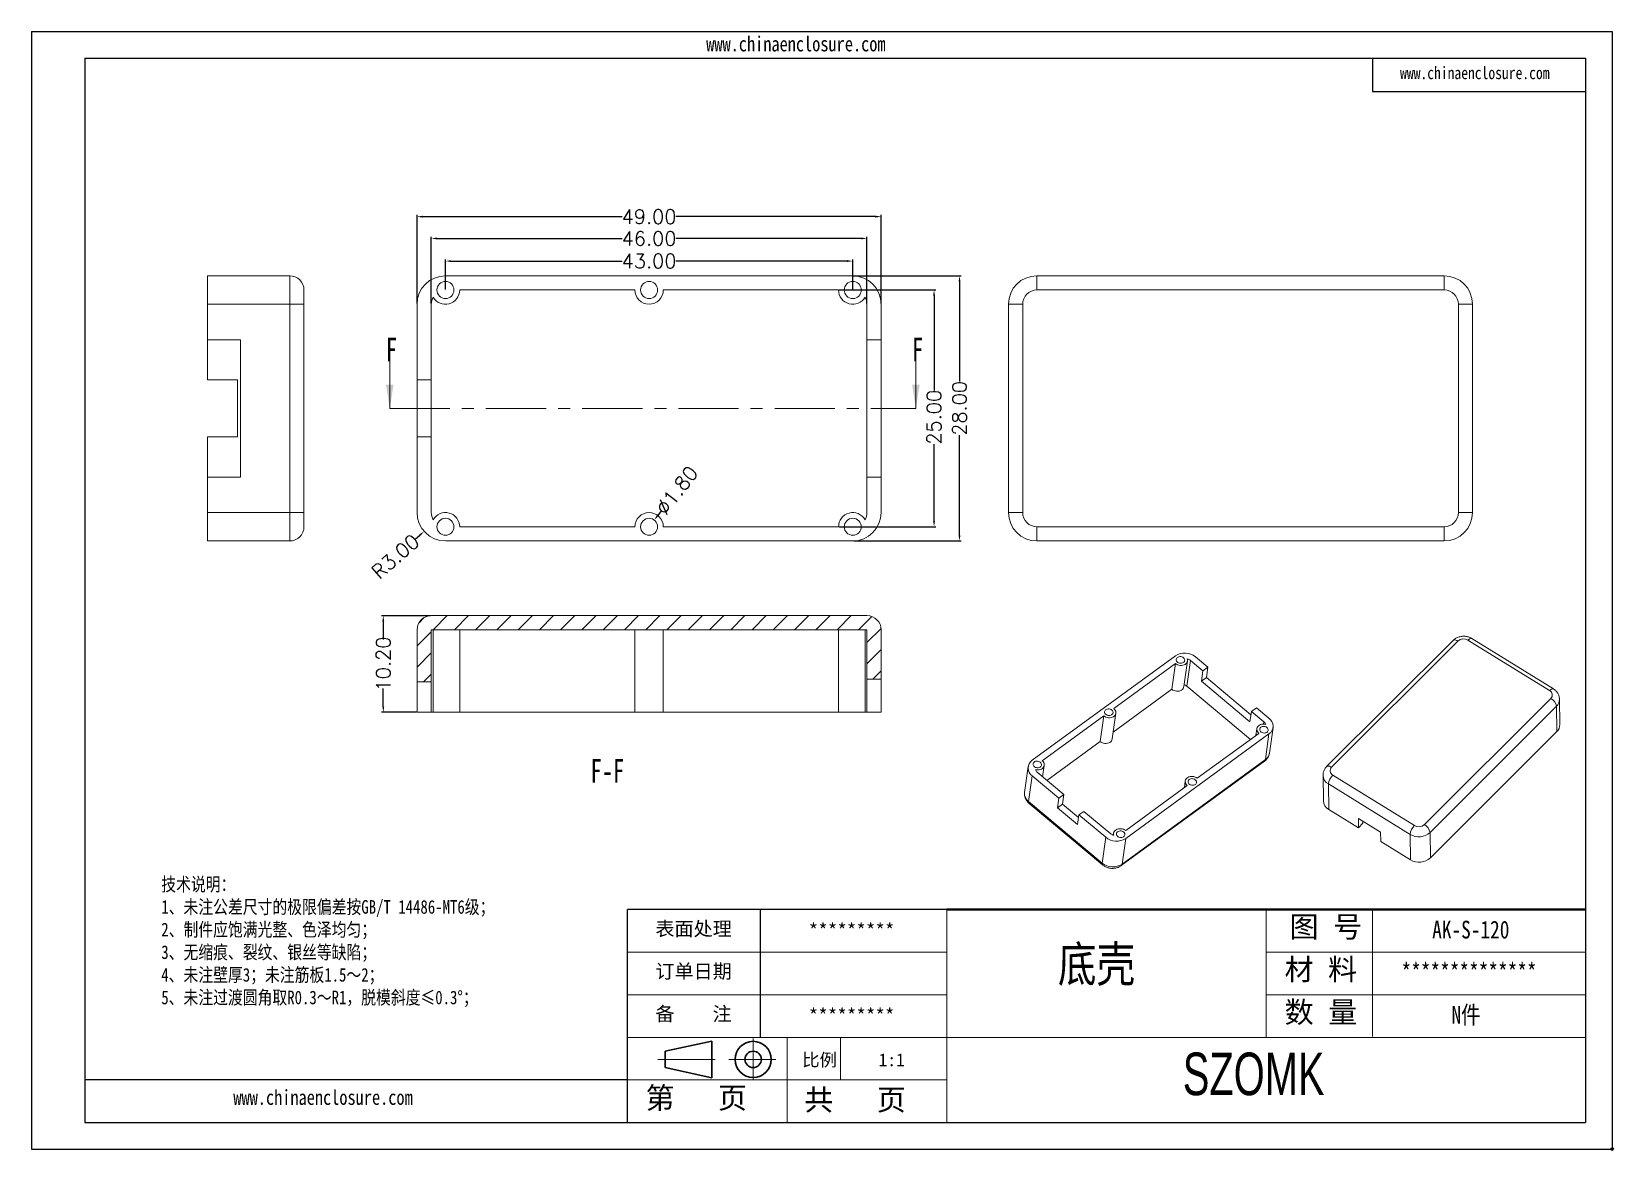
# Model space of a CAD drawing. Header units: inches. Extents: x -1263 to -678, y 346 to 594.
# Drawn here: x -1068 to -901, y 346 to 464.1 of the extents above; entities that cross this region are included whole.
import ezdxf

# ---------------------------------------------------------------- set-up
doc = ezdxf.new("R2010")
doc.units = ezdxf.units.IN
doc.linetypes.add('CENTER', pattern=[10.16, 6.35, -1.27, 1.27, -1.27])
doc.linetypes.add('CENTER2', pattern=[28.575, 19.05, -3.175, 3.175, -3.175])
doc.layers.add('文字', color=81, linetype='Continuous')
for name, color, linetype, lineweight in [('粗实线', 7, 'Continuous', 30), ('细实线', 3, 'Continuous', 9), ('细点划线', 2, 'CENTER2', 9)]:
    doc.layers.add(name, color=color, linetype=linetype, lineweight=lineweight)
doc.styles.add('SLDTEXTSTYLE6', font='TXT', dxfattribs={"width": 0.7})
doc.styles.get("Standard").update_dxf_attribs({"font": 'txt', "bigfont": 'gbcbig.shx'})
doc.styles.add('宋体', font='', dxfattribs={"width": 0.8, "height": 3.5})
doc.styles.add('长仿宋', font='', dxfattribs={"width": 0.7, "height": 4})
doc.styles.get('宋体').set_extended_font_data('SimSun')
doc.styles.get('长仿宋').set_extended_font_data('SimSun')
doc.dimstyles.new('2', dxfattribs={"dimtxt": 1.5, "dimasz": 0.6, "dimexe": 0.18, "dimexo": 0.0625, "dimgap": 0.09, "dimtad": 0, "dimzin": 0, "dimdsep": 46, "dimtxsty": 'Standard', "dimcen": 0, "dimclrd": 3, "dimclre": 3, "dimadec": 0, "dimazin": 2, "dimtfac": 1, "dimtofl": 0, "dimtmove": 0, "dimatfit": 3, "dimfxl": 0, "dimtolj": 1, "dimtzin": 0, "dimarcsym": 0})

# ---------------------------------------------------------------- blocks, each defined once
blk = doc.blocks.new('*D138')
at = {"color": 3, "lineweight": -2, "transparency": 16777216}
for p, q in [((-1024.33, 436.9), (-1024.33, 440.07)), ((-1023.73, 439.89), (-1005.67, 439.89)), ((-981.93, 439.89), (-999.99, 439.89)), ((-981.33, 436.9), (-981.33, 440.07))]:
    blk.add_line(p, q, dxfattribs=at)
at = {"color": 3, "transparency": 16777216}
for points in [[(-1023.73, 439.99), (-1023.73, 439.79), (-1024.33, 439.89)], [(-981.93, 439.99), (-981.93, 439.79), (-981.33, 439.89)]]:
    blk.add_solid(points, dxfattribs=at)
at = {"layer": 'Defpoints', "color": 0, "transparency": 16777216}
for p in [(-981.33, 439.89), (-1024.33, 436.84), (-981.33, 436.84)]:
    blk.add_point(p, dxfattribs=at)
at = {"color": 0, "transparency": 16777216, "insert": (-1002.83, 439.89), "char_height": 1.5, "attachment_point": 5}
blk.add_mtext('\\A1;43.00', dxfattribs=at)
blk = doc.blocks.new('*D139')
at = {"color": 3, "lineweight": -2, "transparency": 16777216}
for p, q in [((-1025.83, 435.4), (-1025.83, 442.46)), ((-1025.23, 442.28), (-1005.67, 442.28)), ((-980.43, 442.28), (-999.99, 442.28)), ((-979.83, 435.4), (-979.83, 442.46))]:
    blk.add_line(p, q, dxfattribs=at)
at = {"color": 3, "transparency": 16777216}
for points in [[(-1025.23, 442.38), (-1025.23, 442.18), (-1025.83, 442.28)], [(-980.43, 442.38), (-980.43, 442.18), (-979.83, 442.28)]]:
    blk.add_solid(points, dxfattribs=at)
at = {"layer": 'Defpoints', "color": 0, "transparency": 16777216}
for p in [(-1025.83, 442.28), (-1025.83, 435.34), (-979.83, 435.34)]:
    blk.add_point(p, dxfattribs=at)
at = {"color": 0, "transparency": 16777216, "insert": (-1002.83, 442.28), "char_height": 1.5, "attachment_point": 5}
blk.add_mtext('\\A1;46.00', dxfattribs=at)
blk = doc.blocks.new('*D140')
at = {"color": 3, "lineweight": -2, "transparency": 16777216}
for p, q in [((-1027.33, 435.4), (-1027.33, 444.76)), ((-1026.73, 444.58), (-1005.67, 444.58)), ((-978.93, 444.58), (-999.99, 444.58)), ((-978.33, 435.4), (-978.33, 444.76))]:
    blk.add_line(p, q, dxfattribs=at)
at = {"color": 3, "transparency": 16777216}
for points in [[(-1026.73, 444.68), (-1026.73, 444.48), (-1027.33, 444.58)], [(-978.93, 444.68), (-978.93, 444.48), (-978.33, 444.58)]]:
    blk.add_solid(points, dxfattribs=at)
at = {"layer": 'Defpoints', "color": 0, "transparency": 16777216}
for p in [(-978.33, 444.58), (-1027.33, 435.34), (-978.33, 435.34)]:
    blk.add_point(p, dxfattribs=at)
at = {"color": 0, "transparency": 16777216, "insert": (-1002.83, 444.58), "char_height": 1.5, "attachment_point": 5}
blk.add_mtext('\\A1;49.00', dxfattribs=at)
blk = doc.blocks.new('*D142')
at = {"color": 3, "lineweight": -2, "transparency": 16777216}
for p, q in [((-982.76, 436.84), (-972.56, 436.84)), ((-972.74, 436.24), (-972.74, 426.24)), ((-972.74, 412.44), (-972.74, 420.56)), ((-982.76, 411.84), (-972.56, 411.84))]:
    blk.add_line(p, q, dxfattribs=at)
at = {"color": 3, "transparency": 16777216}
for points in [[(-972.84, 436.24), (-972.64, 436.24), (-972.74, 436.84)], [(-972.84, 412.44), (-972.64, 412.44), (-972.74, 411.84)]]:
    blk.add_solid(points, dxfattribs=at)
at = {"layer": 'Defpoints', "color": 0, "transparency": 16777216}
for p in [(-982.83, 436.84), (-972.74, 436.84), (-982.83, 411.84)]:
    blk.add_point(p, dxfattribs=at)
at = {"color": 0, "transparency": 16777216, "insert": (-972.74, 423.4), "char_height": 1.5, "attachment_point": 5, "rotation": 90}
blk.add_mtext('\\A1;25.00', dxfattribs=at)
blk = doc.blocks.new('*D143')
at = {"color": 3, "lineweight": -2, "transparency": 16777216}
for p, q in [((-981.26, 438.34), (-969.87, 438.34)), ((-970.05, 437.74), (-970.05, 427.18)), ((-970.05, 410.94), (-970.05, 421.5)), ((-981.26, 410.34), (-969.87, 410.34))]:
    blk.add_line(p, q, dxfattribs=at)
at = {"color": 3, "transparency": 16777216}
for points in [[(-970.15, 437.74), (-969.95, 437.74), (-970.05, 438.34)], [(-970.15, 410.94), (-969.95, 410.94), (-970.05, 410.34)]]:
    blk.add_solid(points, dxfattribs=at)
at = {"layer": 'Defpoints', "color": 0, "transparency": 16777216}
for p in [(-981.33, 438.34), (-970.05, 438.34), (-981.33, 410.34)]:
    blk.add_point(p, dxfattribs=at)
at = {"color": 0, "transparency": 16777216, "insert": (-970.05, 424.34), "char_height": 1.5, "attachment_point": 5, "rotation": 90}
blk.add_mtext('\\A1;28.00', dxfattribs=at)
blk = doc.blocks.new('*D144')
at = {"color": 3, "lineweight": -2, "transparency": 16777216}
blk.add_line((-1001.55, 413.51), (-1001.92, 413.03), dxfattribs=at)
at = {"color": 3, "transparency": 16777216}
blk.add_solid([(-1002, 413.09), (-1001.84, 412.97), (-1002.28, 412.55)], dxfattribs=at)
at = {"layer": 'Defpoints', "color": 0, "transparency": 16777216}
for p in [(-1002.28, 412.55), (-1003.37, 411.12)]:
    blk.add_point(p, dxfattribs=at)
at = {"color": 0, "transparency": 16777216, "insert": (-999.9, 415.67), "char_height": 1.5, "attachment_point": 5, "rotation": 52.665}
blk.add_mtext('\\A1;∅1.80', dxfattribs=at)
blk = doc.blocks.new('*D145')
at = {"color": 3, "lineweight": -2, "transparency": 16777216}
blk.add_line((-1027.48, 410.56), (-1027.03, 410.96), dxfattribs=at)
at = {"color": 3, "transparency": 16777216}
blk.add_solid([(-1027.1, 411.03), (-1026.96, 410.88), (-1026.58, 411.35)], dxfattribs=at)
at = {"layer": 'Defpoints', "color": 0, "transparency": 16777216}
for p in [(-1024.33, 413.34), (-1026.58, 411.35)]:
    blk.add_point(p, dxfattribs=at)
at = {"color": 0, "transparency": 16777216, "insert": (-1029.61, 408.69), "char_height": 1.5, "attachment_point": 5, "rotation": 41.3462}
blk.add_mtext('\\A1;R3.00', dxfattribs=at)
blk = doc.blocks.new('*D146')
at = {"color": 3, "lineweight": -2, "transparency": 16777216}
for p, q in [((-1025.89, 402.45), (-1031.07, 402.45)), ((-1030.89, 401.85), (-1030.89, 399.94)), ((-1030.89, 392.85), (-1030.89, 394.76)), ((-1027.39, 392.25), (-1031.07, 392.25))]:
    blk.add_line(p, q, dxfattribs=at)
at = {"color": 3, "transparency": 16777216}
for points in [[(-1030.99, 401.85), (-1030.79, 401.85), (-1030.89, 402.45)], [(-1030.99, 392.85), (-1030.79, 392.85), (-1030.89, 392.25)]]:
    blk.add_solid(points, dxfattribs=at)
at = {"layer": 'Defpoints', "color": 0, "transparency": 16777216}
for p in [(-1030.89, 402.45), (-1025.83, 402.45), (-1027.33, 392.25)]:
    blk.add_point(p, dxfattribs=at)
at = {"color": 0, "transparency": 16777216, "insert": (-1030.89, 397.35), "char_height": 1.5, "attachment_point": 5, "rotation": 90}
blk.add_mtext('\\A1;10.20', dxfattribs=at)

msp = doc.modelspace()

# ---------------------------------------------------------------- hatches: boundary and pattern name
at = {"linetype": 'Continuous', "lineweight": 0}
h = msp.add_hatch(dxfattribs=at)
h.set_pattern_fill('ANSI31', color=4, scale=0.5, style=0)
h.set_pattern_definition([(45, (-515.4849, -193.4706), (-1.122532, 1.122532), [])])
edge = h.paths.add_edge_path(flags=0)
edge.add_line((-979.826, 395.752), (-978.326, 395.752))
edge.add_line((-978.326, 395.752), (-978.326, 400.952))
edge.add_arc((-979.826, 400.952), 1.5, 0, 90)
edge.add_line((-979.826, 402.452), (-1025.826, 402.452))
edge.add_arc((-1025.826, 400.952), 1.5, 90, 180)
edge.add_line((-1027.326, 400.952), (-1027.326, 395.452))
edge.add_line((-1027.326, 395.452), (-1025.826, 395.452))
edge.add_line((-1025.826, 395.452), (-1025.826, 400.952))
edge.add_line((-1025.826, 400.952), (-979.826, 400.952))
edge.add_line((-979.826, 400.952), (-979.826, 395.752))

# ---------------------------------------------------------------- linework, layer by layer
for p, q in [((-1068.02, 464.116), (-901.152, 464.116)), ((-1068.02, 464.116), (-1068.02, 346.129)), ((-901.152, 464.116), (-901.152, 346.129)), ((-1062.401, 461.307), (-903.962, 461.307)), ((-1062.401, 461.307), (-1062.401, 348.938)), ((-926.435, 461.307), (-926.435, 457.795)), ((-903.962, 461.307), (-903.962, 348.938)), ((-926.435, 457.795), (-903.962, 457.795)), ((-971.383, 371.412), (-1005.093, 371.412)), ((-1005.093, 348.938), (-1005.093, 371.412)), ((-991.047, 357.928), (-991.047, 371.412)), ((-1005.093, 353.433), (-1062.401, 353.433)), ((-1062.401, 348.938), (-903.962, 348.938)), ((-1068.02, 346.129), (-901.152, 346.129))]:
    msp.add_line(p, q)
at = {"color": 7, "linetype": 'Continuous', "lineweight": 15}
for p, q in [((-1049.467, 435.336), (-1049.467, 438.336)), ((-1049.467, 438.336), (-1040.767, 438.336)), ((-1040.767, 435.336), (-1040.767, 438.336)), ((-981.326, 438.336), (-1024.326, 438.336)), ((-961.884, 438.336), (-918.884, 438.336)), ((-961.884, 436.836), (-961.884, 438.336)), ((-918.884, 438.336), (-918.884, 436.836)), ((-1039.267, 436.836), (-1039.267, 435.336)), ((-1004.326, 436.836), (-1022.826, 436.836)), ((-982.826, 436.836), (-1001.326, 436.836)), ((-918.884, 436.836), (-961.884, 436.836)), ((-1049.467, 435.336), (-1040.767, 435.336)), ((-1049.467, 431.586), (-1049.467, 435.336)), ((-1040.767, 413.336), (-1040.767, 435.336)), ((-1039.267, 435.336), (-1040.767, 435.336)), ((-1039.267, 435.336), (-1039.267, 413.336)), ((-1027.326, 435.336), (-1027.326, 427.336)), ((-1025.826, 435.336), (-1025.826, 427.336)), ((-979.826, 431.586), (-979.826, 435.336)), ((-978.326, 431.586), (-978.326, 435.336)), ((-963.384, 435.336), (-964.884, 435.336)), ((-964.884, 413.336), (-964.884, 435.336)), ((-963.384, 435.336), (-963.384, 413.336)), ((-917.384, 413.336), (-917.384, 435.336)), ((-915.884, 435.336), (-917.384, 435.336)), ((-915.884, 435.336), (-915.884, 413.336)), ((-1045.967, 431.586), (-1049.467, 431.586)), ((-1049.467, 431.586), (-1049.467, 427.336)), ((-1045.967, 417.086), (-1045.967, 431.586)), ((-978.326, 431.586), (-979.826, 431.586)), ((-979.826, 431.586), (-979.826, 417.086)), ((-978.326, 417.086), (-978.326, 431.586)), ((-1046.267, 427.336), (-1049.467, 427.336)), ((-1046.267, 421.336), (-1046.267, 427.336)), ((-1025.826, 427.336), (-1027.326, 427.336)), ((-1027.326, 427.336), (-1027.326, 421.336)), ((-1025.826, 421.336), (-1025.826, 427.336)), ((-1049.467, 421.336), (-1046.267, 421.336)), ((-1049.467, 421.336), (-1049.467, 417.086)), ((-1027.326, 421.336), (-1027.326, 413.336)), ((-1027.326, 421.336), (-1025.826, 421.336)), ((-1025.826, 421.336), (-1025.826, 413.336)), ((-1049.467, 413.336), (-1049.467, 417.086)), ((-1049.467, 417.086), (-1045.967, 417.086)), ((-979.826, 413.336), (-979.826, 417.086)), ((-979.826, 417.086), (-978.326, 417.086)), ((-978.326, 413.336), (-978.326, 417.086)), ((-1049.467, 413.336), (-1040.767, 413.336)), ((-1049.467, 410.336), (-1049.467, 413.336)), ((-1040.767, 410.336), (-1040.767, 413.336)), ((-1039.267, 413.336), (-1040.767, 413.336)), ((-1039.267, 413.336), (-1039.267, 411.836)), ((-963.384, 413.336), (-964.884, 413.336)), ((-915.884, 413.336), (-917.384, 413.336)), ((-1022.826, 411.836), (-1004.326, 411.836)), ((-1001.326, 411.836), (-982.826, 411.836)), ((-961.884, 411.836), (-961.884, 410.336)), ((-961.884, 411.836), (-918.884, 411.836)), ((-918.884, 410.336), (-918.884, 411.836)), ((-1049.467, 410.336), (-1040.767, 410.336)), ((-1024.326, 410.336), (-981.326, 410.336)), ((-918.884, 410.336), (-961.884, 410.336)), ((-1027.326, 400.952), (-1027.326, 395.452)), ((-979.826, 402.452), (-1025.826, 402.452)), ((-979.826, 400.952), (-1025.826, 400.952)), ((-1025.826, 400.952), (-1025.826, 395.452)), ((-1025.625, 400.952), (-1025.625, 392.252)), ((-1022.826, 392.252), (-1022.826, 400.952)), ((-1004.326, 400.952), (-1004.326, 392.252)), ((-1001.326, 392.252), (-1001.326, 400.952)), ((-982.826, 400.952), (-982.826, 392.252)), ((-980.027, 392.252), (-980.027, 400.952)), ((-979.826, 395.752), (-979.826, 400.952)), ((-978.326, 395.752), (-978.326, 400.952)), ((-917.947, 399.834), (-931.29, 386.507)), ((-917.423, 399.766), (-930.766, 386.44)), ((-907.745, 394.545), (-916.369, 399.868)), ((-907.344, 394.72), (-915.969, 400.043)), ((-947.254, 398.218), (-962.38, 387.183)), ((-946.362, 394.957), (-945.982, 397.672)), ((-945.668, 397.719), (-946.049, 395.005)), ((-944.346, 396.614), (-945.668, 397.719)), ((-943.818, 396.999), (-945.14, 398.104)), ((-947.252, 397.391), (-953.76, 392.643)), ((-947.633, 394.677), (-947.252, 397.391)), ((-944.346, 396.614), (-944.499, 395.522)), ((-944.499, 395.522), (-943.971, 395.907)), ((-943.818, 396.999), (-944.346, 396.614)), ((-943.971, 395.907), (-943.818, 396.999)), ((-939.282, 391.988), (-943.971, 395.907)), ((-1027.326, 395.452), (-1025.826, 395.452)), ((-1027.326, 395.452), (-1027.326, 392.252)), ((-1025.826, 392.252), (-1025.826, 395.452)), ((-979.826, 395.752), (-978.326, 395.752)), ((-979.826, 395.752), (-979.826, 392.252)), ((-978.326, 392.252), (-978.326, 395.752)), ((-953.825, 390.16), (-947.633, 394.677)), ((-939.318, 389.381), (-946.049, 395.005)), ((-944.499, 395.522), (-939.386, 391.249)), ((-939.233, 392.341), (-938.705, 392.726)), ((-937.383, 391.621), (-938.705, 392.726)), ((-920.965, 380.392), (-907.622, 393.718)), ((-907.028, 392.891), (-920.37, 379.565)), ((-906.991, 390.204), (-907.028, 392.891)), ((-906.667, 390.95), (-906.704, 393.638)), ((-1027.326, 392.252), (-1025.826, 392.252)), ((-1025.826, 392.252), (-1025.625, 392.252)), ((-1025.625, 392.252), (-1022.826, 392.252)), ((-1022.826, 392.252), (-1004.326, 392.252)), ((-1004.326, 392.252), (-1001.326, 392.252)), ((-1001.326, 392.252), (-982.826, 392.252)), ((-982.826, 392.252), (-980.027, 392.252)), ((-980.027, 392.252), (-979.826, 392.252)), ((-979.826, 392.252), (-978.326, 392.252)), ((-954.815, 391.874), (-961.323, 387.126)), ((-955.196, 389.159), (-954.815, 391.874)), ((-953.925, 389.44), (-953.545, 392.154)), ((-939.386, 391.249), (-939.233, 392.341)), ((-937.91, 391.236), (-939.233, 392.341)), ((-960.821, 385.055), (-955.196, 389.159)), ((-952.506, 378.933), (-937.38, 389.967)), ((-944.944, 385.277), (-938.437, 390.024)), ((-938.652, 390.513), (-938.753, 389.794)), ((-937.38, 389.967), (-937.76, 387.253)), ((-937.333, 387.929), (-936.952, 390.643)), ((-906.991, 390.204), (-920.333, 376.878)), ((-962.807, 386.507), (-963.188, 383.793)), ((-961.849, 385.914), (-959.028, 383.557)), ((-961.276, 385.436), (-961.108, 386.637)), ((-952.973, 376.055), (-937.847, 387.089)), ((-952.886, 376.219), (-937.76, 387.253)), ((-962.377, 385.529), (-962.757, 382.815)), ((-962.377, 385.529), (-959.556, 383.172)), ((-952.507, 379.76), (-946, 384.507)), ((-946.215, 384.996), (-946.315, 384.276)), ((-931.671, 385.593), (-931.634, 382.906)), ((-922.478, 379.361), (-931.102, 384.684)), ((-931.065, 381.997), (-931.102, 384.684)), ((-930.643, 385.612), (-922.018, 380.29)), ((-962.757, 382.815), (-954.999, 376.333)), ((-962.711, 382.625), (-954.953, 376.142)), ((-959.556, 383.172), (-959.696, 382.174)), ((-959.168, 382.559), (-959.696, 382.174)), ((-959.028, 383.557), (-959.556, 383.172)), ((-959.168, 382.559), (-959.028, 383.557)), ((-957.476, 381.145), (-959.168, 382.559)), ((-959.696, 382.174), (-957.58, 380.406)), ((-957.58, 380.406), (-957.44, 381.404)), ((-957.44, 381.404), (-956.912, 381.789)), ((-957.44, 381.404), (-954.619, 379.047)), ((-956.912, 381.789), (-954.091, 379.432)), ((-927.929, 380.061), (-931.065, 381.997)), ((-925.59, 379.598), (-927.943, 381.05)), ((-927.943, 381.05), (-927.929, 380.061)), ((-953.778, 379.479), (-953.806, 379.277)), ((-927.929, 380.061), (-927.464, 380.526)), ((-927.464, 380.526), (-927.467, 380.756)), ((-925.577, 378.609), (-925.59, 379.598)), ((-922.441, 376.674), (-922.478, 379.361)), ((-920.333, 376.878), (-920.37, 379.565)), ((-954.619, 379.047), (-954.999, 376.333)), ((-952.506, 378.933), (-952.886, 376.219)), ((-922.441, 376.674), (-925.577, 378.609))]:
    msp.add_line(p, q, dxfattribs=at)
at = {"color": 7, "linetype": 'Continuous', "lineweight": 0}
for p, q in [((-1030.207, 429.289), (-1030.207, 424.336)), ((-974.657, 429.289), (-974.657, 424.336))]:
    msp.add_line(p, q, dxfattribs=at)
at = {"color": 1, "linetype": 'CENTER', "lineweight": 0}
msp.add_line((-1030.207, 424.336), (-974.657, 424.336), dxfattribs=at)
at = {"color": 8, "linetype": 'Continuous', "lineweight": 15}
msp.add_line((-937.91, 391.236), (-937.944, 390.995), dxfattribs=at)
at = {"color": 8, "linetype": 'Continuous', "lineweight": 15, "flags": 128}
for points in [[(-917.423, 399.766), (-917.538, 399.828), (-917.648, 399.87), (-917.749, 399.89), (-917.837, 399.887), (-917.909, 399.862), (-917.947, 399.834)], [(-916.369, 399.868), (-916.279, 399.95), (-916.191, 400.011), (-916.11, 400.048), (-916.038, 400.061), (-915.98, 400.049), (-915.969, 400.043)], [(-907.745, 394.545), (-907.654, 394.627), (-907.566, 394.688), (-907.485, 394.726), (-907.414, 394.738), (-907.355, 394.726), (-907.344, 394.72)], [(-931.29, 386.507), (-931.252, 386.536), (-931.18, 386.561), (-931.092, 386.564), (-930.99, 386.544), (-930.881, 386.502), (-930.766, 386.44)]]:
    msp.add_lwpolyline(points, dxfattribs=at)
at = {"color": 7, "linetype": 'Continuous', "lineweight": 15, "flags": 128}
for points in [[(-947.252, 397.391), (-947.145, 397.315), (-947.023, 397.256), (-946.89, 397.215), (-946.752, 397.193), (-946.612, 397.191), (-946.477, 397.21), (-946.35, 397.249), (-946.237, 397.306), (-946.14, 397.38), (-946.064, 397.467), (-946.011, 397.565), (-945.982, 397.67), (-945.98, 397.779), (-946.003, 397.888)], [(-946.408, 398.007), (-946.49, 398.062), (-946.584, 398.101), (-946.686, 398.123), (-946.79, 398.126), (-946.891, 398.111), (-946.982, 398.077), (-947.06, 398.027), (-947.12, 397.963), (-947.158, 397.89), (-947.173, 397.81), (-947.164, 397.728), (-947.131, 397.649), (-947.076, 397.577), (-947.002, 397.515), (-946.914, 397.468), (-946.815, 397.437), (-946.711, 397.424), (-946.608, 397.431), (-946.511, 397.455), (-946.426, 397.497), (-946.357, 397.555), (-946.308, 397.624), (-946.281, 397.701), (-946.278, 397.782), (-946.299, 397.863), (-946.343, 397.939), (-946.408, 398.007)], [(-947.633, 394.677), (-947.525, 394.601), (-947.403, 394.542), (-947.271, 394.501), (-947.132, 394.479), (-946.993, 394.477), (-946.858, 394.496), (-946.731, 394.535), (-946.617, 394.592), (-946.52, 394.665), (-946.444, 394.753), (-946.391, 394.851), (-946.363, 394.956), (-946.362, 394.957)], [(-954.815, 391.874), (-954.709, 391.799), (-954.589, 391.74), (-954.458, 391.699), (-954.321, 391.676), (-954.184, 391.674), (-954.049, 391.691), (-953.923, 391.728), (-953.81, 391.783), (-953.712, 391.854), (-953.635, 391.939), (-953.579, 392.034), (-953.548, 392.138), (-953.541, 392.245), (-953.561, 392.353), (-953.605, 392.458), (-953.672, 392.556), (-953.76, 392.643)], [(-953.971, 392.489), (-954.053, 392.544), (-954.147, 392.584), (-954.249, 392.606), (-954.353, 392.609), (-954.454, 392.593), (-954.545, 392.56), (-954.623, 392.51), (-954.683, 392.446), (-954.721, 392.373), (-954.736, 392.293), (-954.727, 392.211), (-954.694, 392.132), (-954.639, 392.06), (-954.565, 391.998), (-954.477, 391.951), (-954.378, 391.92), (-954.274, 391.907), (-954.171, 391.913), (-954.074, 391.938), (-953.989, 391.98), (-953.92, 392.037), (-953.871, 392.106), (-953.844, 392.184), (-953.841, 392.265), (-953.862, 392.346), (-953.906, 392.422), (-953.971, 392.489)], [(-938.437, 390.024), (-938.526, 390.113), (-938.593, 390.212), (-938.637, 390.318), (-938.656, 390.427), (-938.648, 390.536), (-938.614, 390.64), (-938.556, 390.736), (-938.476, 390.821), (-938.375, 390.891), (-938.259, 390.945), (-938.13, 390.98), (-937.993, 390.995), (-937.854, 390.989), (-937.716, 390.963)], [(-953.925, 389.44), (-953.928, 389.424), (-953.959, 389.32), (-954.015, 389.225), (-954.093, 389.14), (-954.19, 389.069), (-954.304, 389.014), (-954.43, 388.977), (-954.564, 388.96), (-954.702, 388.962), (-954.838, 388.984), (-954.969, 389.026), (-955.09, 389.085), (-955.196, 389.159)], [(-937.592, 390.64), (-937.528, 390.573), (-937.484, 390.496), (-937.462, 390.415), (-937.465, 390.334), (-937.492, 390.257), (-937.541, 390.188), (-937.611, 390.131), (-937.696, 390.089), (-937.792, 390.064), (-937.895, 390.058), (-937.999, 390.07), (-938.098, 390.101), (-938.187, 390.149), (-938.26, 390.21), (-938.315, 390.283), (-938.348, 390.362), (-938.357, 390.443), (-938.342, 390.523), (-938.304, 390.597), (-938.244, 390.66), (-938.167, 390.71), (-938.075, 390.744), (-937.974, 390.76), (-937.87, 390.756), (-937.768, 390.734), (-937.674, 390.695), (-937.592, 390.64)], [(-961.534, 386.972), (-961.616, 387.027), (-961.71, 387.067), (-961.812, 387.089), (-961.916, 387.092), (-962.017, 387.076), (-962.108, 387.043), (-962.186, 386.993), (-962.245, 386.929), (-962.284, 386.855), (-962.299, 386.776), (-962.29, 386.694), (-962.257, 386.615), (-962.202, 386.543), (-962.128, 386.481), (-962.04, 386.434), (-961.941, 386.403), (-961.837, 386.39), (-961.734, 386.396), (-961.637, 386.421), (-961.552, 386.463), (-961.483, 386.52), (-961.434, 386.589), (-961.407, 386.666), (-961.404, 386.748), (-961.425, 386.829), (-961.469, 386.905), (-961.534, 386.972)], [(-962.043, 386.187), (-961.906, 386.161), (-961.766, 386.156), (-961.63, 386.171), (-961.501, 386.205), (-961.384, 386.259), (-961.284, 386.329), (-961.203, 386.414), (-961.145, 386.51), (-961.112, 386.614), (-961.104, 386.723), (-961.122, 386.832), (-961.166, 386.938), (-961.234, 387.037), (-961.323, 387.126)], [(-946, 384.507), (-946.088, 384.595), (-946.155, 384.693), (-946.199, 384.797), (-946.218, 384.905), (-946.212, 385.013), (-946.181, 385.116), (-946.125, 385.212), (-946.047, 385.296), (-945.95, 385.367), (-945.836, 385.422), (-945.71, 385.459), (-945.576, 385.477), (-945.438, 385.474), (-945.302, 385.452), (-945.171, 385.41), (-945.05, 385.351), (-944.944, 385.277)], [(-945.155, 385.123), (-945.091, 385.055), (-945.047, 384.979), (-945.025, 384.898), (-945.028, 384.817), (-945.055, 384.74), (-945.104, 384.671), (-945.173, 384.614), (-945.259, 384.572), (-945.355, 384.547), (-945.458, 384.54), (-945.562, 384.553), (-945.661, 384.584), (-945.749, 384.632), (-945.823, 384.693), (-945.878, 384.766), (-945.911, 384.845), (-945.92, 384.926), (-945.905, 385.006), (-945.867, 385.08), (-945.807, 385.143), (-945.729, 385.193), (-945.638, 385.227), (-945.537, 385.242), (-945.433, 385.239), (-945.331, 385.217), (-945.237, 385.178), (-945.155, 385.123)], [(-953.756, 379.262), (-953.78, 379.371), (-953.777, 379.48), (-953.749, 379.586), (-953.696, 379.684), (-953.62, 379.771), (-953.523, 379.844), (-953.409, 379.901), (-953.282, 379.94), (-953.147, 379.959), (-953.008, 379.957), (-952.869, 379.936), (-952.737, 379.894), (-952.615, 379.835), (-952.507, 379.76)], [(-952.718, 379.606), (-952.654, 379.538), (-952.609, 379.462), (-952.588, 379.381), (-952.591, 379.3), (-952.618, 379.223), (-952.667, 379.154), (-952.736, 379.096), (-952.822, 379.054), (-952.918, 379.029), (-953.021, 379.023), (-953.125, 379.036), (-953.224, 379.067), (-953.312, 379.114), (-953.386, 379.176), (-953.441, 379.248), (-953.474, 379.327), (-953.483, 379.409), (-953.468, 379.489), (-953.43, 379.562), (-953.37, 379.626), (-953.292, 379.676), (-953.201, 379.71), (-953.1, 379.725), (-952.996, 379.722), (-952.894, 379.7), (-952.8, 379.661), (-952.718, 379.606)]]:
    msp.add_lwpolyline(points, dxfattribs=at)
at = {"color": 7, "linetype": 'Continuous', "lineweight": 15}
for centre in [(-1024.326, 436.836), (-1002.826, 436.836), (-981.326, 436.836), (-1024.326, 411.836), (-1002.826, 411.836), (-981.326, 411.836)]:
    msp.add_circle(centre, 0.9, dxfattribs=at)
msp.add_circle((-901.152, 346.129), 0.135)
for centre, radius, start, end in [((-1040.767, 436.836), 1.5, 0, 90), ((-1024.326, 435.336), 3, 90, 180), ((-981.326, 435.336), 3, 0, 90), ((-961.884, 435.336), 3, 90, 180), ((-918.884, 435.336), 3, 0, 90), ((-1024.326, 435.336), 1.5, 150, 180), ((-1024.326, 436.836), 1.5, 210, 0), ((-1002.826, 436.836), 1.5, 180, 0), ((-981.326, 436.836), 1.5, 180, 330), ((-981.326, 435.336), 1.5, 360, 30), ((-961.884, 435.336), 1.5, 90, 180), ((-918.884, 435.336), 1.5, 0, 90), ((-1024.326, 413.336), 3, 180, 270), ((-1024.326, 413.336), 1.5, 180, 210), ((-1024.326, 411.836), 1.5, 0, 150), ((-1002.826, 411.836), 1.5, 0, 180), ((-981.326, 411.836), 1.5, 30, 180), ((-981.326, 413.336), 3, 270, 0), ((-981.326, 413.336), 1.5, 330, 0), ((-961.884, 413.336), 3, 180, 270), ((-961.884, 413.336), 1.5, 180, 270), ((-918.884, 413.336), 3, 270, 0), ((-918.884, 413.336), 1.5, 270, 0), ((-1040.767, 411.836), 1.5, 270, 0), ((-1025.826, 400.952), 1.5, 90, 180), ((-979.826, 400.952), 1.5, 0, 90), ((-916.828, 399.107), 0.888, 58.95297, 132.10163), ((-946.275, 396.716), 1.792, 50.72142, 123.09421), ((-946.218, 397.046), 0.869, 50.69736, 75.66835), ((-946.594, 394.339), 0.86, 50.63945, 72.40707), ((-907.977, 394.088), 0.513, 313.81234, 63.03819), ((-908.207, 392.67), 1.2, 10.63869, 60.82581), ((-938.298, 390.755), 0.618, 19.71177, 51.10993), ((-937.958, 390.793), 1.008, 304.97713, 55.20305), ((-907.699, 390.955), 1.032, 313.34344, 359.765), ((-961.802, 386.357), 1.008, 124.97713, 235.20305), ((-961.461, 386.395), 0.618, 199.71177, 231.10993), ((-930.411, 386.07), 0.513, 133.81234, 243.03819), ((-929.58, 384.509), 1.532, 133.93317, 173.43497), ((-930.542, 382.957), 1.094, 182.67964, 241.40168), ((-953.541, 380.104), 0.869, 230.69736, 255.66835), ((-920.955, 379.186), 1.532, 133.93317, 173.43497), ((-921.561, 380.883), 1.776, 238.95297, 312.10163), ((-921.56, 381.051), 0.888, 238.95297, 312.10163), ((-921.55, 379.344), 1.2, 10.63869, 60.82581), ((-953.484, 380.434), 1.792, 230.72142, 303.09421), ((-953.865, 377.72), 1.792, 230.72142, 303.09421), ((-921.524, 378.196), 1.776, 238.95297, 312.10163)]:
    msp.add_arc(centre, radius, start, end, dxfattribs=at)
at = {"color": 8, "linetype": 'Continuous', "lineweight": 15}
for centre, radius, start, end in [((-907.736, 393.642), 1.032, 313.34164, 359.84039), ((-938.332, 388.088), 1.012, 304.40345, 350.95198), ((-937.989, 387.269), 0.229, 308.12766, 355.99031), ((-930.579, 385.644), 1.094, 182.75323, 241.39865), ((-962.085, 383.695), 1.107, 174.88152, 232.60182), ((-962.563, 382.762), 0.202, 164.64813, 222.90538), ((-954.805, 376.279), 0.202, 164.6439, 222.93956), ((-953.114, 376.234), 0.228, 307.74981, 356.01414)]:
    msp.add_arc(centre, radius, start, end, dxfattribs=at)
at = {"color": 7, "linetype": 'Continuous', "lineweight": 15}
for points, knots in [([(-915.969, 400.043), (-916.005, 400.064), (-916.09, 400.114), (-916.236, 400.177), (-916.407, 400.231), (-916.584, 400.266), (-916.765, 400.282), (-916.949, 400.278), (-917.132, 400.255), (-917.311, 400.212), (-917.484, 400.149), (-917.647, 400.067), (-917.795, 399.969), (-917.892, 399.888), (-917.939, 399.841), (-917.947, 399.834)], [0, 0, 0, 0, 0.0579422, 0.1406364, 0.223816, 0.3076615, 0.3920406, 0.4768689, 0.5621015, 0.6476957, 0.7335809, 0.8196109, 0.9055453, 0.9837818, 1, 1, 1, 1]), ([(-906.706, 393.639), (-906.707, 393.678), (-906.709, 393.771), (-906.736, 393.915), (-906.785, 394.068), (-906.854, 394.215), (-906.94, 394.352), (-907.045, 394.48), (-907.165, 394.595), (-907.268, 394.672), (-907.33, 394.711), (-907.344, 394.72)], [0, 0, 0, 0, 0.0889766, 0.21283946, 0.3362314, 0.45965791, 0.58360946, 0.70852629, 0.83475737, 0.96251951, 1, 1, 1, 1]), ([(-937.847, 387.089), (-937.814, 387.115), (-937.734, 387.177), (-937.623, 387.289), (-937.519, 387.426), (-937.436, 387.573), (-937.376, 387.728), (-937.342, 387.849), (-937.336, 387.918), (-937.334, 387.933)], [0, 0, 0, 0, 0.1245678, 0.2951143, 0.463966, 0.6301288, 0.793732, 0.9551341, 1, 1, 1, 1]), ([(-931.29, 386.507), (-931.319, 386.477), (-931.388, 386.403), (-931.481, 386.275), (-931.563, 386.124), (-931.623, 385.965), (-931.659, 385.803), (-931.674, 385.677), (-931.67, 385.607), (-931.669, 385.592)], [0, 0, 0, 0, 0.1243361, 0.2944756, 0.4630263, 0.6290479, 0.7926546, 0.9541763, 1, 1, 1, 1]), ([(-963.186, 383.789), (-963.191, 383.751), (-963.203, 383.659), (-963.197, 383.513), (-963.172, 383.355), (-963.126, 383.2), (-963.061, 383.052), (-962.977, 382.912), (-962.875, 382.781), (-962.783, 382.687), (-962.725, 382.637), (-962.711, 382.625)], [0, 0, 0, 0, 0.08902179, 0.21193702, 0.33436692, 0.45684237, 0.57987911, 0.70394119, 0.82939664, 0.95647186, 1, 1, 1, 1]), ([(-954.953, 376.142), (-954.921, 376.117), (-954.843, 376.055), (-954.708, 375.971), (-954.547, 375.894), (-954.377, 375.833), (-954.199, 375.791), (-954.017, 375.768), (-953.833, 375.764), (-953.649, 375.781), (-953.469, 375.817), (-953.295, 375.874), (-953.135, 375.949), (-953.03, 376.014), (-952.98, 376.05), (-952.973, 376.055)], [0, 0, 0, 0, 0.0579401, 0.1410424, 0.2246382, 0.308908, 0.3937118, 0.4789671, 0.5646377, 0.650694, 0.7370692, 0.8236095, 0.9100536, 0.9886371, 1, 1, 1, 1])]:
    msp.add_open_spline(points, degree=3, knots=knots, dxfattribs=at)
at = {"color": 7, "linetype": 'Continuous', "lineweight": 0}
for points in [[(-1030.207, 424.336), (-1029.807, 426.836), (-1030.607, 426.836)], [(-974.657, 424.336), (-974.257, 426.836), (-975.057, 426.836)]]:
    msp.add_solid(points, dxfattribs=at)
at = {"layer": '粗实线', "color": 7, "lineweight": 40}
msp.add_line((-903.962, 371.412), (-971.383, 371.412), dxfattribs=at)
at = {"layer": '粗实线', "color": 7}
for p, q in [((-996.21, 357.507), (-1001.121, 356.466)), ((-996.21, 357.507), (-996.21, 353.658)), ((-1001.121, 356.466), (-1001.121, 354.729)), ((-1001.121, 354.729), (-996.21, 353.658))]:
    msp.add_line(p, q, dxfattribs=at)
for radius in [1.909, 0.868]:
    msp.add_circle((-991.839, 355.598), radius, dxfattribs=at)
at = {"layer": '细实线', "color": 7}
for p, q in [((-971.383, 371.412), (-971.383, 348.938)), ((-937.672, 371.412), (-937.672, 357.928)), ((-926.435, 371.412), (-926.435, 358.022)), ((-971.383, 366.917), (-1005.093, 366.917)), ((-903.962, 366.917), (-937.672, 366.917)), ((-971.383, 362.422), (-1005.093, 362.422)), ((-903.962, 362.422), (-937.672, 362.422)), ((-903.962, 357.928), (-1005.093, 357.928)), ((-988.238, 357.928), (-988.238, 348.938)), ((-982.62, 357.928), (-982.62, 353.433)), ((-971.383, 353.433), (-1005.093, 353.433))]:
    msp.add_line(p, q, dxfattribs=at)
at = {"layer": '细点划线', "color": 7}
for p, q in [((-991.839, 357.796), (-991.839, 353.433)), ((-1001.904, 355.598), (-995.834, 355.598)), ((-994.393, 355.598), (-989.458, 355.598))]:
    msp.add_line(p, q, dxfattribs=at)

# ---------------------------------------------------------------- texts
at = {"color": 7, "linetype": 'Continuous', "char_height": 2.5, "attachment_point": 1, "style": 'SLDTEXTSTYLE6'}
for s, insert in [('F', (-1030.623, 431.793)), ('F', (-975.073, 431.793)), ('F-F', (-1009.012, 387.307))]:
    msp.add_mtext(s, dxfattribs=dict(at, insert=insert))
at = {"char_height": 1.47817, "width": 840.11945, "attachment_point": 1}
for s, insert in [('{\\fSimHei|b0|i0|c134|p49;表面处理}', (-1002.162, 370.136)), ('{\\fSimHei|b0|i0|c134|p49;*********}', (-985.972, 369.946)), ('{\\fSimHei|b0|i0|c134|p49;订单日期}', (-1002.162, 365.641)), ('{\\fSimHei|b0|i0|c134|p49;备    注}', (-1002.162, 361.147)), ('{\\fSimHei|b0|i0|c134|p49;*********}', (-985.972, 360.957))]:
    msp.add_mtext(s, dxfattribs=dict(at, insert=insert))
at = {"layer": '文字', "color": 0, "attachment_point": 1, "style": '宋体'}
for s, insert, char_height, width in [('www.chinaenclosure.com', (-996.799, 463.616), 1.58215, 27.79684), ('www.chinaenclosure.com', (-923.54, 460.417), 1.31846, 23.16404), ('{\\H1.111x;技术说明：\\P1、未注公差尺寸的极限偏差按GB/T 14486-MT6级；\\P2、制件应饱满光整、色泽均匀；\\P3、无缩痕、裂纹、银丝等缺陷；\\P4、未注壁厚3；未注筋板1.5～2；\\P5、未注过渡圆角取R0.3～R1，脱模斜度≤0.3%%D；}', (-1054.33, 374.807), 1.29048, 61.25422), ('{\\H1.111x;AK-S-120}', (-920.146, 370.238), 1.68553, 19.4866), ('底壳', (-959.673, 367.532), 3.7456, 47.88638), ('{\\H1.111x;**************}', (-923.389, 365.743), 1.68553, 19.4866), ('{\\H1.111x;N件}', (-918.108, 361.248), 1.68553, 19.4866), ('www.chinaenclosure.com', (-1046.724, 352.383), 1.58215, 27.79684)]:
    msp.add_mtext(s, dxfattribs=dict(at, insert=insert, char_height=char_height, width=width))
at = {"layer": '粗实线', "insert": (-946.477, 356.318), "char_height": 4.49474, "width": 50.40408, "attachment_point": 1, "style": '长仿宋'}
msp.add_mtext('{\\fSTXinwei|b0|i0|c134|p2;SZOMK}', dxfattribs=at)
at = {"layer": '细实线', "color": 7, "attachment_point": 1}
for s, insert, char_height, width in [('{\\fSimSun|b0|i0|c134|p54;图 号}', (-935.201, 370.729), 2.24737, 11.23685), ('{\\fSimSun|b0|i0|c134|p54;材 料   }', (-935.734, 366.235), 2.24737, 11.23685), ('{\\fSimSun|b0|i0|c134|p54;数 量}', (-935.723, 361.718), 2.24737, 10.15391), ('{\\fSimSun|b0|i0|c134|p54;比例}', (-986.665, 356.225), 1.34842, 5.91916), ('{\\fSimSun|b0|i0|c134|p54;1:1}', (-978.588, 356.225), 1.34842, 5.91916), ('{\\fSimSun|b0|i0|c134|p54;第   页}', (-1003.202, 352.66), 2.24737, 16.85528), ('{\\fSimSun|b0|i0|c134|p54; 共   页}', (-987.963, 352.469), 2.24737, 16.85528)]:
    msp.add_mtext(s, dxfattribs=dict(at, insert=insert, char_height=char_height, width=width))

# ---------------------------------------------------------------- dimensions: what is measured, and where the dimension line sits
for base, p1, p2, picture, middle in [((-978.326, 444.577), (-1027.326, 435.336), (-978.326, 435.336), '*D140', (-1002.826, 444.577)), ((-1025.826, 442.28), (-979.826, 435.336), (-1025.826, 435.336), '*D139', (-1002.826, 442.28)), ((-981.326, 439.891), (-1024.326, 436.836), (-981.326, 436.836), '*D138', (-1002.826, 439.891))]:
    dim = msp.add_linear_dim(base=base, p1=p1, p2=p2, dimstyle='2')
    dim.commit()
    dim.dimension.update_dxf_attribs({"geometry": picture, "text_midpoint": middle})
for base, p1, p2, picture, middle in [((-970.05, 438.336), (-981.326, 410.336), (-981.326, 438.336), '*D143', (-970.05, 424.336)), ((-1030.895, 402.452), (-1027.326, 392.252), (-1025.826, 402.452), '*D146', (-1030.895, 397.352))]:
    dim = msp.add_linear_dim(base=base, p1=p1, p2=p2, angle=90, dimstyle='2')
    dim.commit()
    dim.dimension.update_dxf_attribs({"geometry": picture, "text_midpoint": middle})
dim = msp.add_linear_dim(base=(-972.742, 436.836), p1=(-982.826, 411.836), p2=(-982.826, 436.836), angle=90, dimstyle='2')
dim.commit()
dim.dimension.update_dxf_attribs({"geometry": '*D142', "text_midpoint": (-972.742, 423.401), "dimtype": 160})
dim = msp.add_diameter_dim_2p(p1=(-1003.372, 411.12), p2=(-1002.281, 412.552), dimstyle='2')
dim.commit()
dim.dimension.update_dxf_attribs({"geometry": '*D144', "text_midpoint": (-999.903, 415.669), "dimtype": 163})
dim = msp.add_radius_dim(center=(-1024.326, 413.336), mpoint=(-1026.579, 411.354), dimstyle='2')
dim.commit()
dim.dimension.update_dxf_attribs({"geometry": '*D145', "text_midpoint": (-1029.612, 408.685)})

doc.saveas('drawing.dxf')
